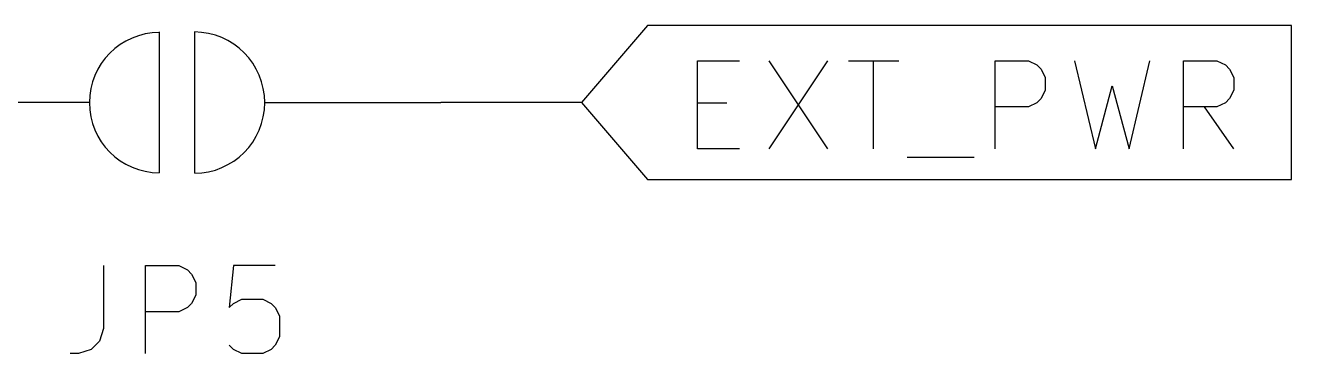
# Model space of a CAD drawing. Extents: x 0.4 to 16.1, y -11.3 to -0.4.
# Drawn here: x 11.794 to 12.514, y -8.133 to -7.946 of the extents above; entities that cross this region are included whole.
import ezdxf

# ---------------------------------------------------------------- set-up
doc = ezdxf.new("R2010")
doc.units = 0
doc.header["$MEASUREMENT"] = 0
for name, color, linetype in [('CYAN2', 4, 'CONTINUOUS'), ('GREEN3', 91, 'CONTINUOUS'), ('RED2', 1, 'CONTINUOUS')]:
    doc.layers.add(name, color=color, linetype=linetype)

msp = doc.modelspace()

# ---------------------------------------------------------------- linework, layer by layer
at = {"layer": 'CYAN2', "linetype": 'CONTINUOUS'}
for p, q in [((11.83833, -8.0828), (11.83833, -8.11852)), ((11.86214, -8.1328), (11.86214, -8.0828)), ((11.86214, -8.0828), (11.88119, -8.0828)), ((11.88119, -8.0828), (11.88595, -8.08519)), ((11.91214, -8.0828), (11.90976, -8.10661)), ((11.93595, -8.0828), (11.91214, -8.0828)), ((11.88595, -8.08519), (11.88833, -8.08757)), ((11.88833, -8.08757), (11.89071, -8.09233)), ((11.89071, -8.09233), (11.89071, -8.09947)), ((11.88833, -8.10423), (11.88595, -8.10661)), ((11.89071, -8.09947), (11.88833, -8.10423)), ((11.90976, -8.10661), (11.91214, -8.10423)), ((11.91214, -8.10423), (11.91691, -8.10185)), ((11.91691, -8.10185), (11.92881, -8.10185)), ((11.92881, -8.10185), (11.93357, -8.10423)), ((11.93357, -8.10423), (11.93595, -8.10661)), ((11.88119, -8.109), (11.86214, -8.109)), ((11.88595, -8.10661), (11.88119, -8.109)), ((11.93595, -8.10661), (11.93833, -8.11137)), ((11.93833, -8.11137), (11.93833, -8.12328)), ((11.83833, -8.11852), (11.83595, -8.12566)), ((11.83595, -8.12566), (11.83119, -8.13043)), ((11.93833, -8.12328), (11.93595, -8.12804)), ((11.82405, -8.1328), (11.81929, -8.1328)), ((11.83119, -8.13043), (11.82405, -8.1328)), ((11.91214, -8.13043), (11.90976, -8.12804)), ((11.91691, -8.1328), (11.91214, -8.13043)), ((11.92881, -8.1328), (11.91691, -8.1328)), ((11.93357, -8.13043), (11.92881, -8.1328)), ((11.93595, -8.12804), (11.93357, -8.13043))]:
    msp.add_line(p, q, dxfattribs=at)
at = {"layer": 'GREEN3', "linetype": 'CONTINUOUS'}
msp.add_line((12.11, -7.99), (12.03, -7.99), dxfattribs=at)
at = {"layer": 'RED2', "linetype": 'CONTINUOUS'}
for p, q in [((12.1475, -7.94624), (12.11, -7.99)), ((12.5137, -7.94624), (12.1475, -7.94624)), ((12.5137, -7.99), (12.5137, -7.94624)), ((11.87, -7.95), (11.87, -8.03)), ((11.89, -7.95), (11.89, -8.03)), ((12.17601, -8.01638), (12.17601, -7.96638)), ((12.17601, -7.96638), (12.19982, -7.96638)), ((12.21649, -7.96638), (12.24982, -8.01638)), ((12.24982, -7.96638), (12.21649, -8.01638)), ((12.26172, -7.96638), (12.2903, -7.96638)), ((12.27601, -8.01638), (12.27601, -7.96638)), ((12.34506, -8.01638), (12.34506, -7.96638)), ((12.34506, -7.96638), (12.3641, -7.96638)), ((12.3641, -7.96638), (12.36887, -7.96876)), ((12.36887, -7.96876), (12.37125, -7.97114)), ((12.3903, -7.96638), (12.4022, -8.01638)), ((12.42125, -8.01638), (12.43315, -7.96638)), ((12.4522, -8.01638), (12.4522, -7.96638)), ((12.4522, -7.96638), (12.47124, -7.96638)), ((12.47124, -7.96638), (12.47601, -7.96876)), ((12.47601, -7.96876), (12.47839, -7.97114)), ((12.37125, -7.97114), (12.37363, -7.9759)), ((12.37363, -7.9759), (12.37363, -7.98305)), ((12.47839, -7.97114), (12.48077, -7.9759)), ((12.48077, -7.9759), (12.48077, -7.98305)), ((12.37363, -7.98305), (12.37125, -7.98781)), ((12.4022, -8.01638), (12.41172, -7.98067)), ((12.41172, -7.98067), (12.42125, -8.01638)), ((12.48077, -7.98305), (12.47839, -7.98781)), ((11.83, -7.99), (11.73, -7.99)), ((11.93, -7.99), (12.03, -7.99)), ((12.11, -7.99), (12.1475, -8.03376)), ((12.17601, -7.99019), (12.19268, -7.99019)), ((12.36887, -7.99019), (12.3641, -7.99257)), ((12.37125, -7.98781), (12.36887, -7.99019)), ((12.47601, -7.99019), (12.47124, -7.99257)), ((12.47839, -7.98781), (12.47601, -7.99019)), ((12.5137, -8.03376), (12.5137, -7.99)), ((12.3641, -7.99257), (12.34506, -7.99257)), ((12.47124, -7.99257), (12.4522, -7.99257)), ((12.48077, -8.01638), (12.4641, -7.99257)), ((12.19982, -8.01638), (12.17601, -8.01638)), ((12.29506, -8.02114), (12.33315, -8.02114)), ((12.1475, -8.03376), (12.5137, -8.03376))]:
    msp.add_line(p, q, dxfattribs=at)
at = {"layer": 'RED2'}
for centre, radius, start, end in [((11.87008, -7.99016), 0.03984, -269.88766, -90.11323), ((11.87008, -7.99016), 0.03984, -269.88766, -90.11323), ((11.88976, -7.99016), 0.04016, -89.66031, 89.66297), ((11.88976, -7.99016), 0.04016, -89.66031, 89.66297)]:
    msp.add_arc(centre, radius, start, end, dxfattribs=at)

doc.saveas('drawing.dxf')
